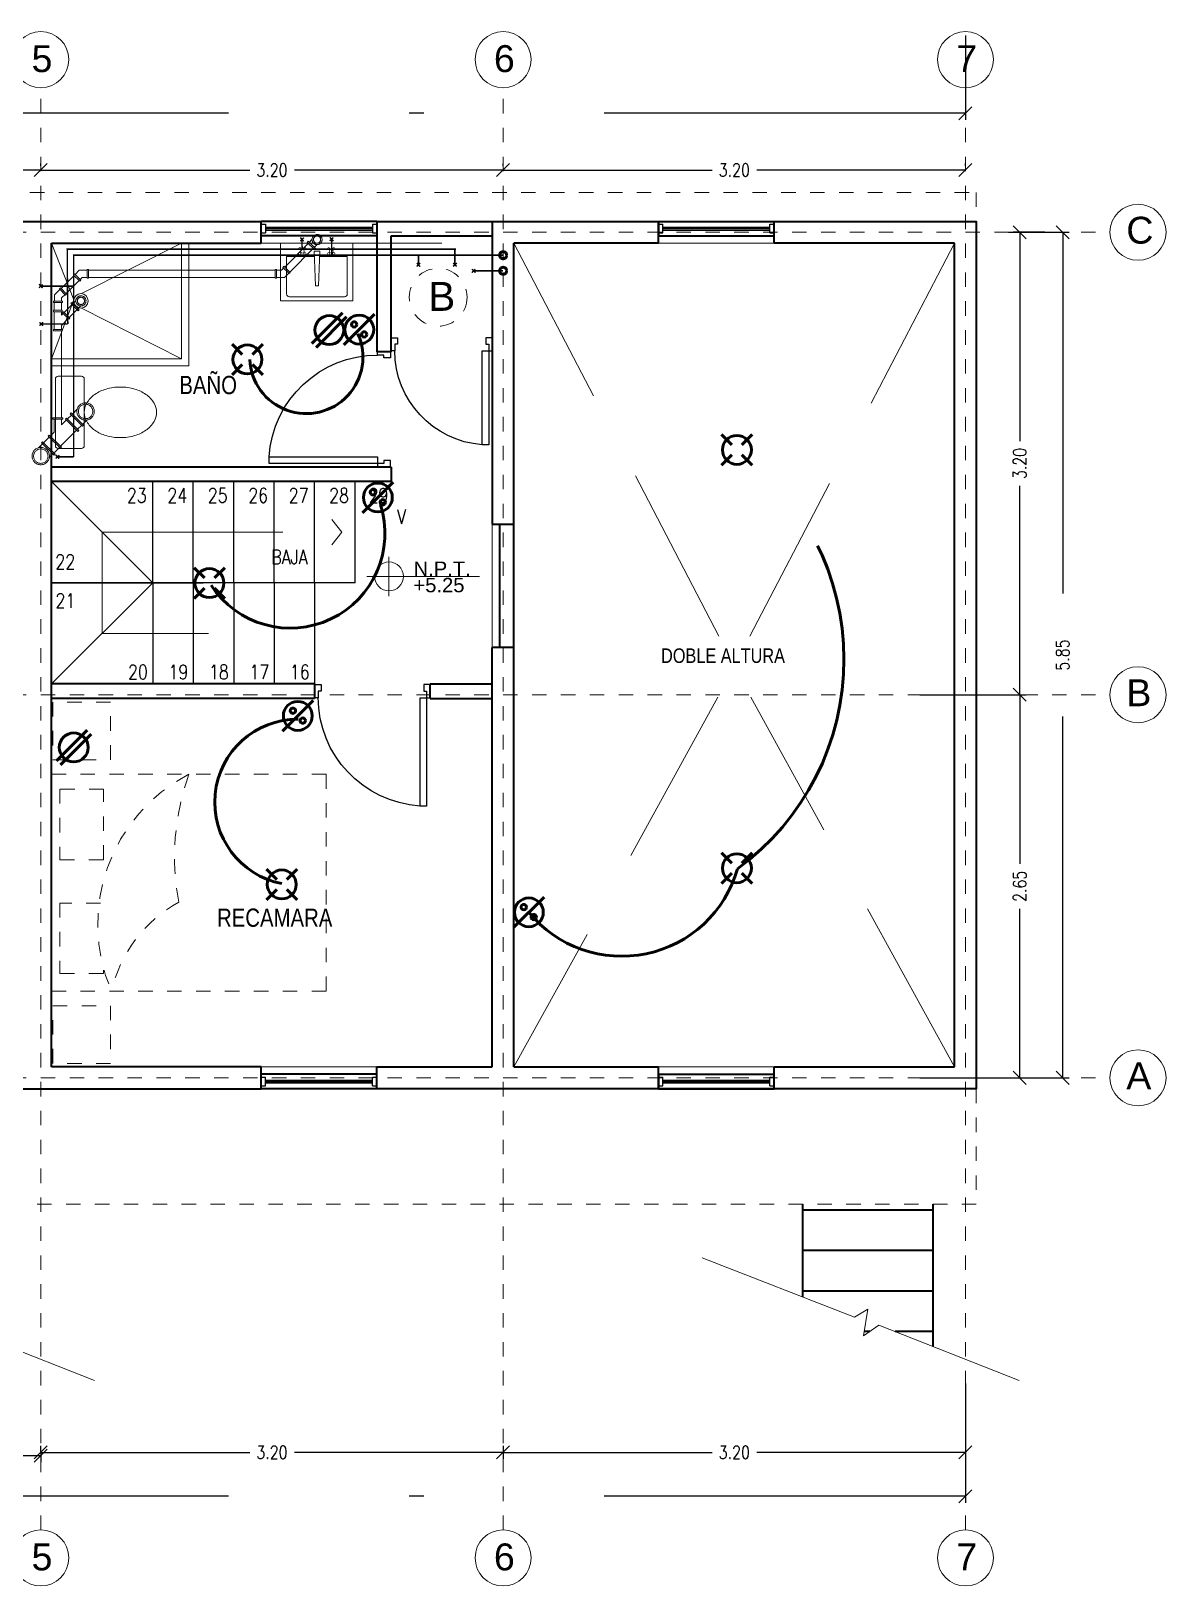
# Model space of a CAD drawing. Header units: metres. Extents: x -255 to -21, y -382 to -241.
# Drawn here: x -163.84 to -155.98, y -381.06 to -370.3 of the extents above; entities that cross this region are included whole.
import ezdxf
from ezdxf.enums import TextEntityAlignment as Align

# ---------------------------------------------------------------- set-up
doc = ezdxf.new("R2010")
doc.units = ezdxf.units.M
doc.header["$LTSCALE"] = 5
doc.header["$MEASUREMENT"] = 0
for name, pattern in [('CENTER2', [1.125, 0.75, -0.125, 0.125, -0.125]), ('DASHDOT', [1, 0.5, -0.25, 0, -0.25]), ('HIDDEN', [0.375, 0.25, -0.125])]:
    doc.linetypes.add(name, pattern=pattern)
doc.layers.get('0').update_dxf_attribs({"color": 30})
for name, color, linetype, lineweight in [('A-ANNO-DIMS', 3, 'Continuous', 18), ('A-ANNO-SYMB', 3, 'Continuous', 18), ('A-ANNO-TEXT', 3, 'Continuous', 18), ('A-DOOR-FULL', 4, 'Continuous', 25), ('A-EQPM-FIXD', 1, 'Continuous', 50), ('A-FLOR-LEVL', 7, 'Continuous', 35), ('A-FLOR-OVHD', 3, 'HIDDEN', 18), ('A-FLOR-STRS', 4, 'Continuous', 25), ('A-FURN', 8, 'Continuous', 18), ('A-GLAZ-FULL', 4, 'Continuous', 25), ('A-WALL-FULL', 7, 'Continuous', 35), ('A-WALL-FULL-EXTR', 7, 'Continuous', 35), ('A-WALL-FULL-INTR', 7, 'Continuous', 35)]:
    doc.layers.add(name, color=color, linetype=linetype, lineweight=lineweight)
doc.styles.add('E-ARIAL', font='arial.ttf')
doc.styles.add('E-ROMANS', font='romans.shx', dxfattribs={"width": 0.8})
doc.styles.get("Standard").update_dxf_attribs({"font": 'arial.ttf'})
doc.dimstyles.new('E-0050_TICK_18', dxfattribs={"dimscale": 0.001, "dimtxt": 90, "dimasz": 90, "dimexe": 45, "dimexo": 30, "dimgap": 45, "dimtad": 0, "dimzin": 0, "dimdsep": 46, "dimtxsty": 'E-ROMANS', "dimblk": 'OBLIQUE', "dimcen": 45, "dimclrd": 256, "dimclre": 256, "dimclrt": 256, "dimadec": 0, "dimazin": 0, "dimtfac": 1, "dimtmove": 1, "dimatfit": 3, "dimldrblk": 'OPEN90', "dimfxl": 1, "dimtfill": 1, "dimtolj": 1, "dimtzin": 0, "dimarcsym": 0})

# ---------------------------------------------------------------- blocks, each defined once
blk = doc.blocks.new('_Oblique')
at = {"color": 0, "linetype": 'ByBlock', "lineweight": -2}
blk.add_line((-0.5, -0.5), (0.5, 0.5), dxfattribs=at)
blk = doc.blocks.new('*D92')
at = {"layer": 'A-ANNO-DIMS', "linetype": 'DASHDOT', "lineweight": -2, "transparency": 16777216}
for p, q in [((-163.771, -380.127), (-163.771, -380.089)), ((-160.571, -380.088), (-160.571, -380.179)), ((-163.771, -380.134), (-162.325, -380.134)), ((-160.571, -380.134), (-162.016, -380.134))]:
    blk.add_line(p, q, dxfattribs=at)
at = {"layer": 'A-ANNO-DIMS', "linetype": 'DASHDOT', "lineweight": -2, "transparency": 16777216, "xscale": 0.09, "yscale": 0.09, "zscale": 0.09, "rotation": 180}
blk.add_blockref('_Oblique', (-163.771, -380.134), dxfattribs=at)
at = {"layer": 'A-ANNO-DIMS', "linetype": 'DASHDOT', "lineweight": -2, "transparency": 16777216, "xscale": 0.09, "yscale": 0.09, "zscale": 0.09}
blk.add_blockref('_Oblique', (-160.571, -380.134), dxfattribs=at)
at = {"layer": 'A-ANNO-DIMS', "linetype": 'DASHDOT', "transparency": 16777216, "insert": (-162.171, -380.134), "char_height": 0.09, "attachment_point": 5, "style": 'E-ROMANS', "bg_fill": 3, "box_fill_scale": 1.25, "bg_fill_color": 256, "bg_fill_true_color": 13158600, "bg_fill_transparency": 0}
blk.add_mtext('\\A1;3.20', dxfattribs=at)
blk = doc.blocks.new('_Open90')
at = {"color": 0, "linetype": 'ByBlock', "lineweight": -2}
for p, q in [((0, 0), (-1, 0)), ((-0.5, 0.5), (0, 0)), ((0, 0), (-0.5, -0.5))]:
    blk.add_line(p, q, dxfattribs=at)
blk = doc.blocks.new('*D93')
at = {"layer": 'A-ANNO-DIMS', "linetype": 'DASHDOT', "lineweight": -2, "transparency": 16777216}
for p, q in [((-160.571, -380.088), (-160.571, -380.179)), ((-157.371, -380.088), (-157.371, -380.179)), ((-160.571, -380.134), (-159.125, -380.134)), ((-157.371, -380.134), (-158.816, -380.134))]:
    blk.add_line(p, q, dxfattribs=at)
at = {"layer": 'A-ANNO-DIMS', "linetype": 'DASHDOT', "lineweight": -2, "transparency": 16777216, "xscale": 0.09, "yscale": 0.09, "zscale": 0.09, "rotation": 180}
blk.add_blockref('_Oblique', (-160.571, -380.134), dxfattribs=at)
at = {"layer": 'A-ANNO-DIMS', "linetype": 'DASHDOT', "lineweight": -2, "transparency": 16777216, "xscale": 0.09, "yscale": 0.09, "zscale": 0.09}
blk.add_blockref('_Oblique', (-157.371, -380.134), dxfattribs=at)
at = {"layer": 'A-ANNO-DIMS', "linetype": 'DASHDOT', "transparency": 16777216, "insert": (-158.971, -380.134), "char_height": 0.09, "attachment_point": 5, "style": 'E-ROMANS', "bg_fill": 3, "box_fill_scale": 1.25, "bg_fill_color": 256, "bg_fill_true_color": 13158600, "bg_fill_transparency": 0}
blk.add_mtext('\\A1;3.20', dxfattribs=at)
blk = doc.blocks.new('*D94')
at = {"layer": 'A-ANNO-DIMS', "linetype": 'DASHDOT', "lineweight": -2, "transparency": 16777216}
for p, q in [((-166.971, -380.127), (-166.971, -380.202)), ((-166.971, -380.157), (-165.525, -380.157)), ((-163.771, -380.157), (-165.216, -380.157)), ((-163.771, -380.127), (-163.771, -380.202))]:
    blk.add_line(p, q, dxfattribs=at)
at = {"layer": 'A-ANNO-DIMS', "linetype": 'DASHDOT', "lineweight": -2, "transparency": 16777216, "xscale": 0.09, "yscale": 0.09, "zscale": 0.09, "rotation": 180}
blk.add_blockref('_Oblique', (-166.971, -380.157), dxfattribs=at)
at = {"layer": 'A-ANNO-DIMS', "linetype": 'DASHDOT', "lineweight": -2, "transparency": 16777216, "xscale": 0.09, "yscale": 0.09, "zscale": 0.09}
blk.add_blockref('_Oblique', (-163.771, -380.157), dxfattribs=at)
at = {"layer": 'A-ANNO-DIMS', "linetype": 'DASHDOT', "transparency": 16777216, "insert": (-165.371, -380.157), "char_height": 0.09, "attachment_point": 5, "style": 'E-ROMANS', "bg_fill": 3, "box_fill_scale": 1.25, "bg_fill_color": 256, "bg_fill_true_color": 13158600, "bg_fill_transparency": 0}
blk.add_mtext('\\A1;3.20', dxfattribs=at)
blk = doc.blocks.new('INOD')
for p, q in [((0.23, 0), (-0.23, 0)), ((-0.25, -0.02), (-0.25, -0.18)), ((0.25, -0.18), (0.25, -0.02)), ((-0.23, -0.2), (0.23, -0.2))]:
    blk.add_line(p, q)
blk.add_lwpolyline([(-0.175, -0.45, 0.07067), (-0.161, -0.549, 0.082314), (-0.124, -0.627, 0.106842), (-0.063, -0.683, 0.13438), (0, -0.7, 0.13438), (0.063, -0.683, 0.106842), (0.124, -0.627, 0.082314), (0.161, -0.549, 0.07067), (0.175, -0.45, 0.07067), (0.161, -0.351, 0.082314), (0.124, -0.273, 0.106842), (0.063, -0.217, 0.13438), (0, -0.2, 0.13438), (-0.063, -0.217, 0.106842), (-0.124, -0.273, 0.082314), (-0.161, -0.351, 0.07067)], format="xyb", close=True)
for centre, start, end in [((-0.23, -0.02), 90, 180), ((0.23, -0.02), 0, 90), ((-0.23, -0.18), 180, 270), ((0.23, -0.18), 270, 0)]:
    blk.add_arc(centre, 0.02, start, end)
blk = doc.blocks.new('*D82')
at = {"layer": 'A-ANNO-DIMS', "linetype": 'DASHDOT', "lineweight": -2, "transparency": 16777216}
for p, q in [((-157.073, -371.693), (-156.653, -371.693)), ((-156.698, -371.693), (-156.698, -374.463)), ((-156.698, -377.543), (-156.698, -374.773)), ((-157.073, -377.543), (-156.653, -377.543))]:
    blk.add_line(p, q, dxfattribs=at)
at = {"layer": 'A-ANNO-DIMS', "linetype": 'DASHDOT', "lineweight": -2, "transparency": 16777216, "xscale": 0.09, "yscale": 0.09, "zscale": 0.09}
for p, rotation in [((-156.698, -371.693), 90), ((-156.698, -377.543), 270)]:
    blk.add_blockref('_Oblique', p, dxfattribs=dict(at, rotation=rotation))
at = {"layer": 'A-ANNO-DIMS', "linetype": 'DASHDOT', "transparency": 16777216, "insert": (-156.698, -374.618), "char_height": 0.09, "attachment_point": 5, "rotation": 90, "style": 'E-ROMANS', "bg_fill": 3, "box_fill_scale": 1.25, "bg_fill_color": 256, "bg_fill_true_color": 13158600, "bg_fill_transparency": 0}
blk.add_mtext('\\A1;5.85', dxfattribs=at)
blk = doc.blocks.new('*D83')
at = {"layer": 'A-ANNO-DIMS', "linetype": 'DASHDOT', "lineweight": -2, "transparency": 16777216}
for p, q in [((-156.821, -371.693), (-157.04, -371.693)), ((-156.995, -371.693), (-156.995, -373.138)), ((-156.995, -374.893), (-156.995, -373.448)), ((-157.686, -374.893), (-156.95, -374.893))]:
    blk.add_line(p, q, dxfattribs=at)
at = {"layer": 'A-ANNO-DIMS', "linetype": 'DASHDOT', "lineweight": -2, "transparency": 16777216, "xscale": 0.09, "yscale": 0.09, "zscale": 0.09}
for p, rotation in [((-156.995, -371.693), 90), ((-156.995, -374.893), 270)]:
    blk.add_blockref('_Oblique', p, dxfattribs=dict(at, rotation=rotation))
at = {"layer": 'A-ANNO-DIMS', "linetype": 'DASHDOT', "transparency": 16777216, "insert": (-156.995, -373.293), "char_height": 0.09, "attachment_point": 5, "rotation": 90, "style": 'E-ROMANS', "bg_fill": 3, "box_fill_scale": 1.25, "bg_fill_color": 256, "bg_fill_true_color": 13158600, "bg_fill_transparency": 0}
blk.add_mtext('\\A1;3.20', dxfattribs=at)
blk = doc.blocks.new('*D84')
at = {"layer": 'A-ANNO-DIMS', "linetype": 'DASHDOT', "lineweight": -2, "transparency": 16777216}
for p, q in [((-157.686, -374.893), (-156.95, -374.893)), ((-156.995, -374.893), (-156.995, -376.063)), ((-156.995, -377.543), (-156.995, -376.373)), ((-157.686, -377.543), (-156.95, -377.543))]:
    blk.add_line(p, q, dxfattribs=at)
at = {"layer": 'A-ANNO-DIMS', "linetype": 'DASHDOT', "lineweight": -2, "transparency": 16777216, "xscale": 0.09, "yscale": 0.09, "zscale": 0.09}
for p, rotation in [((-156.995, -374.893), 90), ((-156.995, -377.543), 270)]:
    blk.add_blockref('_Oblique', p, dxfattribs=dict(at, rotation=rotation))
at = {"layer": 'A-ANNO-DIMS', "linetype": 'DASHDOT', "transparency": 16777216, "insert": (-156.995, -376.218), "char_height": 0.09, "attachment_point": 5, "rotation": 90, "style": 'E-ROMANS', "bg_fill": 3, "box_fill_scale": 1.25, "bg_fill_color": 256, "bg_fill_true_color": 13158600, "bg_fill_transparency": 0}
blk.add_mtext('\\A1;2.65', dxfattribs=at)
blk = doc.blocks.new('*D85')
at = {"layer": 'A-ANNO-DIMS', "linetype": 'DASHDOT', "lineweight": -2, "transparency": 16777216}
for p, q in [((-176.571, -370.332), (-176.571, -370.915)), ((-157.371, -370.332), (-157.371, -370.915)), ((-176.571, -370.87), (-167.154, -370.87)), ((-157.371, -370.87), (-166.787, -370.87))]:
    blk.add_line(p, q, dxfattribs=at)
at = {"layer": 'A-ANNO-DIMS', "linetype": 'DASHDOT', "lineweight": -2, "transparency": 16777216, "xscale": 0.09, "yscale": 0.09, "zscale": 0.09, "rotation": 180}
blk.add_blockref('_Oblique', (-176.571, -370.87), dxfattribs=at)
at = {"layer": 'A-ANNO-DIMS', "linetype": 'DASHDOT', "lineweight": -2, "transparency": 16777216, "xscale": 0.09, "yscale": 0.09, "zscale": 0.09}
blk.add_blockref('_Oblique', (-157.371, -370.87), dxfattribs=at)
at = {"layer": 'A-ANNO-DIMS', "linetype": 'DASHDOT', "transparency": 16777216, "insert": (-166.971, -370.87), "char_height": 0.09, "attachment_point": 5, "style": 'E-ROMANS', "bg_fill": 3, "box_fill_scale": 1.25, "bg_fill_color": 256, "bg_fill_true_color": 13158600, "bg_fill_transparency": 0}
blk.add_mtext('\\A1;19.20', dxfattribs=at)
blk = doc.blocks.new('*D86')
at = {"layer": 'A-ANNO-DIMS', "linetype": 'DASHDOT', "lineweight": -2, "transparency": 16777216}
for p, q in [((-160.571, -371.233), (-160.571, -371.218)), ((-160.571, -371.263), (-159.125, -371.263)), ((-157.371, -371.263), (-158.816, -371.263)), ((-157.371, -371.233), (-157.371, -371.218))]:
    blk.add_line(p, q, dxfattribs=at)
at = {"layer": 'A-ANNO-DIMS', "linetype": 'DASHDOT', "lineweight": -2, "transparency": 16777216, "xscale": 0.09, "yscale": 0.09, "zscale": 0.09, "rotation": 180}
blk.add_blockref('_Oblique', (-160.571, -371.263), dxfattribs=at)
at = {"layer": 'A-ANNO-DIMS', "linetype": 'DASHDOT', "lineweight": -2, "transparency": 16777216, "xscale": 0.09, "yscale": 0.09, "zscale": 0.09}
blk.add_blockref('_Oblique', (-157.371, -371.263), dxfattribs=at)
at = {"layer": 'A-ANNO-DIMS', "linetype": 'DASHDOT', "transparency": 16777216, "insert": (-158.971, -371.263), "char_height": 0.09, "attachment_point": 5, "style": 'E-ROMANS', "bg_fill": 3, "box_fill_scale": 1.25, "bg_fill_color": 256, "bg_fill_true_color": 13158600, "bg_fill_transparency": 0}
blk.add_mtext('\\A1;3.20', dxfattribs=at)
blk = doc.blocks.new('*D87')
at = {"layer": 'A-ANNO-DIMS', "linetype": 'DASHDOT', "lineweight": -2, "transparency": 16777216}
for p, q in [((-163.771, -371.233), (-163.771, -371.218)), ((-163.771, -371.263), (-162.325, -371.263)), ((-160.571, -371.263), (-162.016, -371.263)), ((-160.571, -371.233), (-160.571, -371.218))]:
    blk.add_line(p, q, dxfattribs=at)
at = {"layer": 'A-ANNO-DIMS', "linetype": 'DASHDOT', "lineweight": -2, "transparency": 16777216, "xscale": 0.09, "yscale": 0.09, "zscale": 0.09, "rotation": 180}
blk.add_blockref('_Oblique', (-163.771, -371.263), dxfattribs=at)
at = {"layer": 'A-ANNO-DIMS', "linetype": 'DASHDOT', "lineweight": -2, "transparency": 16777216, "xscale": 0.09, "yscale": 0.09, "zscale": 0.09}
blk.add_blockref('_Oblique', (-160.571, -371.263), dxfattribs=at)
at = {"layer": 'A-ANNO-DIMS', "linetype": 'DASHDOT', "transparency": 16777216, "insert": (-162.171, -371.263), "char_height": 0.09, "attachment_point": 5, "style": 'E-ROMANS', "bg_fill": 3, "box_fill_scale": 1.25, "bg_fill_color": 256, "bg_fill_true_color": 13158600, "bg_fill_transparency": 0}
blk.add_mtext('\\A1;3.20', dxfattribs=at)
blk = doc.blocks.new('*D88')
at = {"layer": 'A-ANNO-DIMS', "linetype": 'DASHDOT', "lineweight": -2, "transparency": 16777216}
for p, q in [((-166.971, -371.233), (-166.971, -371.218)), ((-166.971, -371.263), (-165.525, -371.263)), ((-163.771, -371.263), (-165.216, -371.263)), ((-163.771, -371.233), (-163.771, -371.218))]:
    blk.add_line(p, q, dxfattribs=at)
at = {"layer": 'A-ANNO-DIMS', "linetype": 'DASHDOT', "lineweight": -2, "transparency": 16777216, "xscale": 0.09, "yscale": 0.09, "zscale": 0.09, "rotation": 180}
blk.add_blockref('_Oblique', (-166.971, -371.263), dxfattribs=at)
at = {"layer": 'A-ANNO-DIMS', "linetype": 'DASHDOT', "lineweight": -2, "transparency": 16777216, "xscale": 0.09, "yscale": 0.09, "zscale": 0.09}
blk.add_blockref('_Oblique', (-163.771, -371.263), dxfattribs=at)
at = {"layer": 'A-ANNO-DIMS', "linetype": 'DASHDOT', "transparency": 16777216, "insert": (-165.371, -371.263), "char_height": 0.09, "attachment_point": 5, "style": 'E-ROMANS', "bg_fill": 3, "box_fill_scale": 1.25, "bg_fill_color": 256, "bg_fill_true_color": 13158600, "bg_fill_transparency": 0}
blk.add_mtext('\\A1;3.20', dxfattribs=at)
blk = doc.blocks.new('*D111')
at = {"layer": 'A-ANNO-DIMS', "linetype": 'DASHDOT', "lineweight": -2, "transparency": 16777216}
for p, q in [((-176.571, -379.658), (-176.571, -380.483)), ((-157.371, -379.658), (-157.371, -380.483)), ((-176.571, -380.438), (-167.154, -380.438)), ((-157.371, -380.438), (-166.787, -380.438))]:
    blk.add_line(p, q, dxfattribs=at)
at = {"layer": 'A-ANNO-DIMS', "linetype": 'DASHDOT', "lineweight": -2, "transparency": 16777216, "xscale": 0.09, "yscale": 0.09, "zscale": 0.09, "rotation": 180}
blk.add_blockref('_Oblique', (-176.571, -380.438), dxfattribs=at)
at = {"layer": 'A-ANNO-DIMS', "linetype": 'DASHDOT', "lineweight": -2, "transparency": 16777216, "xscale": 0.09, "yscale": 0.09, "zscale": 0.09}
blk.add_blockref('_Oblique', (-157.371, -380.438), dxfattribs=at)
at = {"layer": 'A-ANNO-DIMS', "linetype": 'DASHDOT', "transparency": 16777216, "insert": (-166.971, -380.438), "char_height": 0.09, "attachment_point": 5, "style": 'E-ROMANS', "bg_fill": 3, "box_fill_scale": 1.25, "bg_fill_color": 256, "bg_fill_true_color": 13158600, "bg_fill_transparency": 0}
blk.add_mtext('\\A1;19.20', dxfattribs=at)
blk = doc.blocks.new('DOOR-75')
for points in [[(-0.07, 0.84), (-0.07, 0.09), (-0.025, 0.09), (-0.025, 0.84), (-0.07, 0.84)], [(-0.775, 0.09), (-0.8, 0.09), (-0.8, 0), (-0.755, 0), (-0.755, 0.045), (-0.775, 0.045), (-0.775, 0.09)], [(-0.025, 0.09), (0, 0.09), (0, 0), (-0.045, 0), (-0.045, 0.045), (-0.025, 0.045), (-0.025, 0.09)]]:
    blk.add_lwpolyline(points)
at = {"linetype": 'HIDDEN'}
blk.add_arc((-0.023, 0.089), 0.752, 93.6181, 179.9249, dxfattribs=at)
blk = doc.blocks.new('DOOR-65')
for points in [[(-0.07, 0.74), (-0.07, 0.09), (-0.025, 0.09), (-0.025, 0.74), (-0.07, 0.74)], [(-0.675, 0.09), (-0.7, 0.09), (-0.7, 0), (-0.655, 0), (-0.655, 0.045), (-0.675, 0.045), (-0.675, 0.09)], [(-0.025, 0.09), (0, 0.09), (0, 0), (-0.045, 0), (-0.045, 0.045), (-0.025, 0.045), (-0.025, 0.09)]]:
    blk.add_lwpolyline(points)
at = {"linetype": 'HIDDEN'}
blk.add_arc((-0.022, 0.089), 0.653, 94.2076, 179.8995, dxfattribs=at)
blk = doc.blocks.new('TAG-LEVEL-PL')
for p, q in [((0, -0.136), (0, 0.136)), ((-0.154, 0), (0.627, 0))]:
    blk.add_line(p, q)
blk.add_circle((0, 0), 0.1)
at = {"style": 'E-ARIAL'}
blk.add_attdef('REF', text='', height=0.1, dxfattribs=at).set_placement((0.17, -0.027), align=Align.BOTTOM_LEFT)
blk.add_attdef('NIVEL', text='', height=0.1, dxfattribs=at).set_placement((0.169, -0.01), align=Align.TOP_LEFT)

msp = doc.modelspace()

# ---------------------------------------------------------------- linework, layer by layer
at = {"layer": 'A-ANNO-DIMS', "linetype": 'DASHDOT'}
msp.add_line((-157.446, -377.618), (-157.596, -377.618), dxfattribs=at)
at = {"layer": 'A-ANNO-DIMS'}
for centre in [(-163.771, -370.499), (-160.571, -370.499), (-157.371, -370.499), (-156.177, -371.693), (-156.177, -374.893), (-156.177, -377.543), (-163.771, -380.864), (-160.571, -380.864), (-157.371, -380.864)]:
    msp.add_circle(centre, 0.194, dxfattribs=at)
at = {"layer": 'A-ANNO-SYMB', "linetype": 'CENTER2', "ltscale": 0.001}
for p, q in [((-177.571, -371.693), (-156.371, -371.693)), ((-177.571, -374.893), (-156.371, -374.893)), ((-177.571, -377.543), (-156.371, -377.543))]:
    msp.add_line(p, q, dxfattribs=at)
at = {"layer": 'A-ANNO-TEXT', "linetype": 'HIDDEN', "ltscale": 0.001}
msp.add_circle((-161.021, -372.143), 0.2, dxfattribs=at)
at = {"layer": 'A-EQPM-FIXD'}
for p, q in [((-161.895, -372.462), (-161.683, -372.25)), ((-161.673, -372.473), (-161.461, -372.261)), ((-161.866, -372.49), (-161.654, -372.278)), ((-162.377, -372.538), (-162.447, -372.467)), ((-162.306, -372.538), (-162.235, -372.467)), ((-162.377, -372.609), (-162.447, -372.68)), ((-162.306, -372.609), (-162.235, -372.68)), ((-158.989, -373.163), (-159.059, -373.093)), ((-158.918, -373.163), (-158.847, -373.093)), ((-158.989, -373.234), (-159.059, -373.305)), ((-158.918, -373.234), (-158.847, -373.305)), ((-161.544, -373.634), (-161.332, -373.422)), ((-162.639, -374.085), (-162.71, -374.014)), ((-162.568, -374.085), (-162.498, -374.014)), ((-162.639, -374.156), (-162.71, -374.226)), ((-162.568, -374.156), (-162.498, -374.226)), ((-162.098, -375.145), (-161.885, -374.933)), ((-163.663, -375.349), (-163.451, -375.137)), ((-163.635, -375.377), (-163.423, -375.165)), ((-158.989, -376.058), (-159.059, -375.987)), ((-158.918, -376.058), (-158.847, -375.987)), ((-162.138, -376.17), (-162.209, -376.099)), ((-162.067, -376.17), (-161.997, -376.099)), ((-158.989, -376.128), (-159.059, -376.199)), ((-158.918, -376.128), (-158.847, -376.199)), ((-162.138, -376.24), (-162.209, -376.311)), ((-162.067, -376.24), (-161.997, -376.311)), ((-160.499, -376.504), (-160.287, -376.292))]:
    msp.add_line(p, q, dxfattribs=at)
at = {"layer": 'A-EQPM-FIXD', "const_width": 0.01}
for points in [[(-161.95, -371.73), (-161.975, -371.755)], [(-161.951, -371.755), (-161.975, -371.73)], [(-160.892, -371.93), (-160.917, -371.905)], [(-160.892, -371.906), (-160.917, -371.93)], [(-163.755, -372.316), (-163.78, -372.34)], [(-163.755, -372.341), (-163.78, -372.316)]]:
    msp.add_lwpolyline(points, dxfattribs=at)
at = {"layer": 'A-EQPM-FIXD', "linetype": 'DASHDOT', "const_width": 0.01}
for points in [[(-161.746, -371.729), (-161.771, -371.753)], [(-161.746, -371.754), (-161.77, -371.729)], [(-160.898, -371.81), (-163.588, -371.81), (-163.584, -372.328)], [(-161.962, -371.812), (-161.963, -371.743)], [(-161.758, -371.855), (-161.758, -371.741)], [(-160.905, -371.812), (-160.905, -371.918)], [(-161.158, -371.852), (-163.544, -371.852), (-163.544, -373.248)], [(-161.145, -371.906), (-161.17, -371.93)], [(-161.145, -371.931), (-161.169, -371.906)], [(-161.158, -371.852), (-160.571, -371.852)], [(-161.157, -371.852), (-161.157, -371.918)], [(-160.763, -371.948), (-160.788, -371.973)], [(-160.763, -371.973), (-160.787, -371.948)], [(-163.759, -372.078), (-163.783, -372.053)], [(-163.758, -372.054), (-163.783, -372.078)], [(-160.571, -371.96), (-160.775, -371.96)], [(-163.544, -372.066), (-163.771, -372.066)], [(-163.584, -372.328), (-163.768, -372.328)], [(-163.644, -373.259), (-163.668, -373.234)], [(-163.643, -373.235), (-163.668, -373.259)], [(-163.544, -373.247), (-163.656, -373.247)]]:
    msp.add_lwpolyline(points, dxfattribs=at)
at = {"layer": 'A-EQPM-FIXD', "linetype": 'DASHDOT'}
for centre in [(-160.571, -371.852), (-160.571, -371.96)]:
    msp.add_circle(centre, 0.0245, dxfattribs=at)
at = {"layer": 'A-EQPM-FIXD'}
for centre, radius in [((-161.774, -372.37), 0.1), ((-161.567, -372.367), 0.1), ((-161.602, -372.331), 0.0185), ((-162.341, -372.573), 0.1), ((-161.533, -372.4), 0.0185), ((-158.953, -373.199), 0.1), ((-161.438, -373.528), 0.1), ((-161.473, -373.492), 0.0185), ((-161.404, -373.561), 0.0185), ((-162.604, -374.12), 0.1), ((-161.992, -375.039), 0.1), ((-162.026, -375.003), 0.0185), ((-161.958, -375.072), 0.0185), ((-163.543, -375.257), 0.1), ((-158.953, -376.093), 0.1), ((-162.103, -376.205), 0.1), ((-160.393, -376.398), 0.1), ((-160.428, -376.362), 0.0185), ((-160.359, -376.431), 0.0185)]:
    msp.add_circle(centre, radius, dxfattribs=at)
at = {"layer": 'A-EQPM-FIXD', "linetype": 'DASHDOT'}
for centre, radius, start, end in [((-161.933, -372.556), 0.392, 182.6158, 24.2235), ((-160.002, -374.649), 1.79, 306.0186, 54.1382), ((-162.044, -373.777), 0.655, 213.1532, 17.7342), ((-161.993, -375.636), 0.574, 89.6864, 259.1051), ((-159.75, -375.869), 0.833, 219.4635, 344.0764)]:
    msp.add_arc(centre, radius, start, end, dxfattribs=at)
at = {"layer": 'A-FLOR-LEVL'}
for p, q in [((-161.446, -371.618), (-162.246, -371.618)), ((-159.496, -371.618), (-158.696, -371.618)), ((-159.496, -371.618), (-159.496, -371.718)), ((-161.446, -371.718), (-162.246, -371.718)), ((-159.496, -371.718), (-158.696, -371.718)), ((-161.446, -377.518), (-162.246, -377.518)), ((-159.496, -377.518), (-159.496, -377.618)), ((-159.496, -377.518), (-158.696, -377.518)), ((-161.446, -377.618), (-162.246, -377.618)), ((-159.496, -377.618), (-158.696, -377.618)), ((-158.496, -379.059), (-158.496, -378.418)), ((-157.596, -378.458), (-158.496, -378.458)), ((-157.596, -378.418), (-157.596, -379.402)), ((-157.596, -378.738), (-158.496, -378.738)), ((-157.596, -379.018), (-158.496, -379.018)), ((-158.032, -379.298), (-158.071, -379.298)), ((-157.596, -379.298), (-157.858, -379.298))]:
    msp.add_line(p, q, dxfattribs=at)
at = {"layer": 'A-FLOR-OVHD'}
for p, q in [((-162.246, -371.768), (-160.646, -371.768)), ((-159.078, -374.487), (-160.496, -371.768)), ((-158.696, -371.768), (-159.496, -371.768)), ((-157.446, -371.768), (-158.863, -374.487)), ((-163.346, -373.768), (-161.687, -373.768)), ((-163.346, -374.468), (-163.346, -373.768)), ((-161.687, -373.768), (-161.757, -373.68)), ((-161.687, -373.768), (-161.757, -373.855)), ((-160.646, -374.567), (-160.646, -373.712)), ((-162.611, -374.468), (-163.346, -374.468)), ((-159.084, -374.91), (-160.496, -377.468)), ((-157.446, -377.468), (-158.857, -374.91)), ((-162.246, -377.468), (-161.446, -377.468)), ((-158.696, -377.468), (-159.496, -377.468)), ((-159.193, -378.788), (-158.139, -379.198)), ((-158.139, -379.198), (-158.048, -379.143)), ((-158.048, -379.143), (-158.076, -379.329)), ((-158.076, -379.329), (-157.971, -379.253))]:
    msp.add_line(p, q, dxfattribs=at)
at = {"layer": 'A-FLOR-STRS'}
for p, q in [((-162.996, -374.118), (-163.696, -373.418)), ((-162.996, -374.118), (-162.996, -373.418)), ((-162.716, -374.118), (-162.716, -373.418)), ((-162.436, -374.118), (-162.436, -373.418)), ((-162.156, -374.118), (-162.156, -373.418)), ((-161.876, -374.118), (-161.876, -373.418)), ((-161.596, -374.118), (-161.596, -373.418)), ((-162.996, -374.118), (-163.696, -374.818)), ((-163.696, -374.118), (-162.647, -374.118)), ((-161.596, -374.118), (-163.696, -374.118)), ((-162.996, -374.118), (-162.996, -374.818)), ((-162.716, -374.118), (-162.716, -374.818)), ((-162.436, -374.118), (-162.436, -374.818)), ((-162.156, -374.118), (-162.156, -374.818)), ((-161.876, -374.118), (-161.876, -374.818))]:
    msp.add_line(p, q, dxfattribs=at)
at = {"layer": 'A-FURN'}
for p, q in [((-163.543, -372.16), (-163.696, -371.768)), ((-162.796, -371.768), (-163.489, -372.118)), ((-162.796, -372.568), (-162.796, -371.768)), ((-162.746, -372.618), (-162.746, -371.768)), ((-162.111, -371.768), (-162.111, -372.168)), ((-161.611, -372.168), (-161.611, -371.768)), ((-161.879, -371.86), (-162.07, -371.86)), ((-162.07, -371.86), (-162.07, -372.12)), ((-161.65, -371.86), (-161.842, -371.86)), ((-161.65, -372.12), (-161.65, -371.86)), ((-163.543, -372.16), (-163.696, -372.568)), ((-162.05, -372.14), (-161.67, -372.14)), ((-162.796, -372.568), (-163.489, -372.218)), ((-162.111, -372.168), (-161.611, -372.168)), ((-163.696, -372.568), (-162.796, -372.568)), ((-163.696, -372.618), (-162.746, -372.618))]:
    msp.add_line(p, q, dxfattribs=at)
at = {"layer": 'A-FURN', "linetype": 'DASHDOT'}
for p, q in [((-161.92, -371.77), (-162.083, -371.934)), ((-161.885, -371.806), (-162.048, -371.969)), ((-161.92, -371.756), (-161.927, -371.763)), ((-161.927, -371.763), (-161.877, -371.813)), ((-161.87, -371.806), (-161.92, -371.756)), ((-161.894, -371.744), (-161.913, -371.763)), ((-161.858, -371.779), (-161.878, -371.799)), ((-161.877, -371.813), (-161.87, -371.806)), ((-162.149, -371.95), (-162.149, -372.01)), ((-162.139, -371.95), (-162.149, -371.95)), ((-162.139, -371.95), (-162.139, -372.01)), ((-162.09, -371.941), (-162.105, -371.956)), ((-162.088, -371.929), (-162.095, -371.936)), ((-162.052, -371.979), (-162.095, -371.936)), ((-162.045, -371.972), (-162.088, -371.929)), ((-163.631, -372.082), (-163.541, -371.992)), ((-163.596, -372.117), (-163.506, -372.027)), ((-163.537, -371.982), (-163.544, -371.989)), ((-163.544, -371.989), (-163.501, -372.032)), ((-163.537, -371.982), (-163.494, -372.025)), ((-163.534, -371.985), (-163.505, -371.956)), ((-163.45, -371.956), (-163.505, -371.956)), ((-163.501, -372.032), (-163.494, -372.025)), ((-163.499, -372.02), (-163.484, -372.006)), ((-163.45, -372.006), (-163.484, -372.006)), ((-163.44, -371.951), (-163.45, -371.951)), ((-163.45, -372.012), (-163.45, -371.951)), ((-163.45, -372.012), (-163.44, -372.012)), ((-163.44, -372.012), (-163.44, -371.951)), ((-163.44, -371.956), (-162.149, -371.956)), ((-163.44, -372.006), (-162.149, -372.006)), ((-162.149, -372.01), (-162.139, -372.01)), ((-162.139, -371.956), (-162.105, -371.956)), ((-162.139, -372.006), (-162.084, -372.006)), ((-162.055, -371.976), (-162.084, -372.006)), ((-162.052, -371.979), (-162.045, -371.972)), ((-163.639, -372.089), (-163.677, -372.127)), ((-163.677, -372.169), (-163.677, -372.127)), ((-163.635, -372.078), (-163.642, -372.085)), ((-163.599, -372.128), (-163.642, -372.085)), ((-163.592, -372.121), (-163.635, -372.078)), ((-163.603, -372.124), (-163.627, -372.148)), ((-163.627, -372.169), (-163.627, -372.148)), ((-163.599, -372.128), (-163.592, -372.121)), ((-163.682, -372.169), (-163.682, -372.179)), ((-163.682, -372.169), (-163.621, -372.169)), ((-163.682, -372.179), (-163.621, -372.179)), ((-163.682, -372.233), (-163.682, -372.243)), ((-163.682, -372.233), (-163.622, -372.233)), ((-163.682, -372.243), (-163.622, -372.243)), ((-163.678, -372.233), (-163.678, -372.179)), ((-163.678, -372.366), (-163.678, -372.243)), ((-163.628, -372.233), (-163.628, -372.179)), ((-163.628, -372.267), (-163.628, -372.243)), ((-163.616, -372.255), (-163.628, -372.267)), ((-163.622, -372.243), (-163.622, -372.233)), ((-163.621, -372.179), (-163.621, -372.169)), ((-163.613, -372.244), (-163.62, -372.251)), ((-163.577, -372.294), (-163.62, -372.251)), ((-163.57, -372.287), (-163.613, -372.244)), ((-163.528, -372.167), (-163.609, -372.248)), ((-163.493, -372.203), (-163.574, -372.284)), ((-163.555, -372.18), (-163.562, -372.187)), ((-163.562, -372.187), (-163.512, -372.236)), ((-163.505, -372.229), (-163.555, -372.18)), ((-163.512, -372.236), (-163.505, -372.229)), ((-163.682, -372.366), (-163.682, -372.376)), ((-163.682, -372.366), (-163.622, -372.366)), ((-163.682, -372.376), (-163.622, -372.376)), ((-163.581, -372.291), (-163.628, -372.338)), ((-163.628, -372.366), (-163.628, -372.338)), ((-163.628, -372.976), (-163.628, -372.376)), ((-163.622, -372.376), (-163.622, -372.366)), ((-163.577, -372.294), (-163.57, -372.287)), ((-163.519, -372.918), (-163.552, -372.951)), ((-163.688, -372.976), (-163.688, -372.986)), ((-163.618, -372.976), (-163.688, -372.976)), ((-163.618, -372.986), (-163.688, -372.986)), ((-163.678, -372.986), (-163.678, -373.076)), ((-163.628, -372.986), (-163.628, -373.026)), ((-163.628, -373.026), (-163.594, -372.992)), ((-163.618, -372.976), (-163.618, -372.986)), ((-163.593, -372.979), (-163.6, -372.986)), ((-163.6, -372.986), (-163.515, -373.071)), ((-163.593, -372.979), (-163.508, -373.064)), ((-163.559, -372.958), (-163.587, -372.985)), ((-163.568, -372.95), (-163.561, -372.943)), ((-163.482, -373.035), (-163.568, -372.95)), ((-163.475, -373.028), (-163.561, -372.943)), ((-163.453, -372.993), (-163.481, -373.022)), ((-163.712, -373.111), (-163.784, -373.183)), ((-163.713, -373.096), (-163.72, -373.103)), ((-163.72, -373.103), (-163.635, -373.188)), ((-163.713, -373.096), (-163.628, -373.181)), ((-163.705, -373.103), (-163.678, -373.076)), ((-163.635, -373.174), (-163.523, -373.063)), ((-163.489, -373.029), (-163.516, -373.056)), ((-163.508, -373.064), (-163.515, -373.071)), ((-163.475, -373.028), (-163.482, -373.035)), ((-163.766, -373.15), (-163.758, -373.143)), ((-163.679, -373.236), (-163.766, -373.15)), ((-163.672, -373.229), (-163.758, -373.143)), ((-163.641, -373.182), (-163.712, -373.252)), ((-163.672, -373.229), (-163.679, -373.236)), ((-163.628, -373.181), (-163.635, -373.188))]:
    msp.add_line(p, q, dxfattribs=at)
at = {"layer": 'A-FURN', "linetype": 'HIDDEN', "ltscale": 0.001}
for p, q in [((-163.688, -374.943), (-163.688, -375.342)), ((-163.288, -374.943), (-163.688, -374.943)), ((-163.288, -375.342), (-163.288, -374.943)), ((-163.688, -375.342), (-163.288, -375.342)), ((-161.796, -375.443), (-163.696, -375.443)), ((-161.796, -376.943), (-161.796, -375.443)), ((-163.696, -376.943), (-161.796, -376.943)), ((-163.688, -377.044), (-163.288, -377.044)), ((-163.688, -377.443), (-163.688, -377.044)), ((-163.288, -377.044), (-163.288, -377.443)), ((-163.288, -377.443), (-163.688, -377.443))]:
    msp.add_line(p, q, dxfattribs=at)
at = {"layer": 'A-FURN', "linetype": 'HIDDEN'}
msp.add_line((-163.696, -375.443), (-163.696, -376.943), dxfattribs=at)
at = {"layer": 'A-FURN', "const_width": 0.005}
for points in [[(-161.971, -371.807, 1), (-161.986, -371.807, 1)], [(-161.971, -371.842, -1), (-161.986, -371.842, -1)], [(-161.973, -371.825, 1), (-161.948, -371.825, 1)], [(-161.943, -371.8, 1), (-161.943, -371.815, 1)], [(-161.943, -371.849, -1), (-161.943, -371.834, -1)], [(-161.771, -371.807, 1), (-161.786, -371.807, 1)], [(-161.771, -371.842, -1), (-161.786, -371.842, -1)], [(-161.773, -371.825, 1), (-161.748, -371.825, 1)], [(-161.743, -371.8, 1), (-161.743, -371.815, 1)], [(-161.743, -371.849, -1), (-161.743, -371.834, -1)]]:
    msp.add_lwpolyline(points, format="xyb", close=True, dxfattribs=at)
at = {"layer": 'A-FURN'}
msp.add_lwpolyline([(-161.87, -372.065), (-161.85, -372.065), (-161.84, -371.825), (-161.88, -371.825)], close=True, dxfattribs=at)
at = {"layer": 'A-FURN', "linetype": 'HIDDEN', "ltscale": 0.001}
msp.add_lwpolyline([(-163.336, -375.545), (-163.638, -375.545), (-163.638, -376.034), (-163.336, -376.034)], close=True, dxfattribs=at)
msp.add_lwpolyline([(-163.357, -376.334), (-163.638, -376.334), (-163.638, -376.822), (-163.336, -376.822), (-163.336, -376.798)], dxfattribs=at)
at = {"layer": 'A-FURN', "linetype": 'DASHDOT'}
for centre, radius in [((-161.859, -371.744), 0.035), ((-161.859, -371.744), 0.035), ((-161.859, -371.744), 0.035), ((-161.859, -371.744), 0.025), ((-161.859, -371.744), 0.025), ((-161.859, -371.744), 0.025), ((-163.493, -372.168), 0.035), ((-163.493, -372.168), 0.035), ((-163.493, -372.168), 0.035), ((-163.493, -372.168), 0.025), ((-163.493, -372.168), 0.025), ((-163.493, -372.168), 0.025), ((-163.461, -372.933), 0.06), ((-163.461, -372.933), 0.05), ((-163.771, -373.242), 0.06), ((-163.771, -373.242), 0.05)]:
    msp.add_circle(centre, radius, dxfattribs=at)
at = {"layer": 'A-FURN'}
msp.add_circle((-163.493, -372.168), 0.05, dxfattribs=at)
for centre, start, end in [((-162.05, -372.12), 180, 270), ((-161.67, -372.12), 270, 0)]:
    msp.add_arc(centre, 0.02, start, end, dxfattribs=at)
at = {"layer": 'A-FURN', "linetype": 'HIDDEN', "ltscale": 0.001}
for centre, radius, start, end in [((-162.206, -376.481), 1.171, 117.4653, 203.2116), ((-161.166, -376.013), 1.679, 160.1455, 190.7924), ((-162.364, -377.153), 0.941, 118.6672, 167.0769)]:
    msp.add_arc(centre, radius, start, end, dxfattribs=at)
at = {"layer": 'A-GLAZ-FULL'}
for p, q in [((-162.246, -371.638), (-162.216, -371.638)), ((-162.246, -371.698), (-162.216, -371.698)), ((-162.216, -371.658), (-161.476, -371.658)), ((-162.216, -371.668), (-161.476, -371.668)), ((-162.216, -371.678), (-161.476, -371.678)), ((-161.476, -371.638), (-161.446, -371.638)), ((-161.476, -371.698), (-161.446, -371.698)), ((-159.496, -371.638), (-159.466, -371.638)), ((-159.496, -371.698), (-159.466, -371.698)), ((-159.466, -371.698), (-159.466, -371.638)), ((-159.466, -371.658), (-158.726, -371.658)), ((-159.466, -371.668), (-158.726, -371.668)), ((-159.466, -371.678), (-158.726, -371.678)), ((-158.726, -371.638), (-158.696, -371.638)), ((-158.726, -371.698), (-158.726, -371.638)), ((-158.726, -371.698), (-158.696, -371.698)), ((-162.246, -377.538), (-162.216, -377.538)), ((-161.476, -377.538), (-161.446, -377.538)), ((-159.496, -377.538), (-159.466, -377.538)), ((-159.466, -377.598), (-159.466, -377.538)), ((-158.726, -377.598), (-158.726, -377.538)), ((-158.726, -377.538), (-158.696, -377.538)), ((-162.246, -377.598), (-162.216, -377.598)), ((-162.216, -377.558), (-161.476, -377.558)), ((-162.216, -377.568), (-161.476, -377.568)), ((-162.216, -377.578), (-161.476, -377.578)), ((-161.476, -377.598), (-161.446, -377.598)), ((-159.496, -377.598), (-159.466, -377.598)), ((-159.466, -377.558), (-158.726, -377.558)), ((-159.466, -377.568), (-158.726, -377.568)), ((-159.466, -377.578), (-158.726, -377.578)), ((-158.726, -377.598), (-158.696, -377.598))]:
    msp.add_line(p, q, dxfattribs=at)
at = {"layer": 'A-GLAZ-FULL', "ltscale": 0.001}
for p, q in [((-162.216, -371.638), (-162.216, -371.698)), ((-161.476, -371.638), (-161.476, -371.698)), ((-162.216, -377.598), (-162.216, -377.538)), ((-161.476, -377.598), (-161.476, -377.538))]:
    msp.add_line(p, q, dxfattribs=at)
at = {"layer": 'A-WALL-FULL'}
msp.add_line((-162.246, -371.768), (-162.246, -371.618), dxfattribs=at)
at = {"layer": 'A-WALL-FULL-EXTR'}
for p, q in [((-167.046, -371.618), (-162.246, -371.618)), ((-162.246, -371.768), (-162.246, -371.618)), ((-160.646, -371.618), (-160.646, -373.712)), ((-159.496, -371.768), (-159.496, -371.618)), ((-158.696, -371.768), (-158.696, -371.618)), ((-163.696, -371.768), (-162.246, -371.768)), ((-163.696, -373.318), (-163.696, -371.768)), ((-159.496, -371.768), (-160.496, -371.768)), ((-160.496, -373.717), (-160.496, -371.768)), ((-160.496, -372.968), (-160.496, -371.768)), ((-157.446, -371.768), (-158.696, -371.768)), ((-163.696, -374.818), (-163.696, -373.318)), ((-160.646, -373.712), (-160.496, -373.712)), ((-160.646, -377.468), (-160.646, -374.567)), ((-160.496, -374.567), (-160.646, -374.567)), ((-160.496, -377.468), (-160.496, -374.567)), ((-163.696, -377.468), (-163.696, -374.818)), ((-160.496, -377.468), (-160.496, -376.268)), ((-162.246, -377.468), (-163.696, -377.468)), ((-162.246, -377.618), (-162.246, -377.468)), ((-161.446, -377.468), (-160.646, -377.468)), ((-161.446, -377.618), (-161.446, -377.468)), ((-160.496, -377.468), (-159.496, -377.468)), ((-159.496, -377.618), (-159.496, -377.468)), ((-158.696, -377.468), (-157.446, -377.468)), ((-158.696, -377.618), (-158.696, -377.468)), ((-167.846, -377.618), (-162.246, -377.618))]:
    msp.add_line(p, q, dxfattribs=at)
msp.add_lwpolyline([(-160.646, -371.618), (-157.446, -371.618), (-157.296, -371.618), (-157.296, -377.618), (-157.446, -377.618), (-161.446, -377.618)], dxfattribs=at)
at = {"layer": 'A-WALL-FULL-INTR'}
for p, q in [((-161.446, -371.618), (-160.646, -371.618)), ((-161.346, -371.718), (-160.646, -371.718)), ((-161.346, -373.318), (-163.696, -373.318)), ((-161.346, -373.318), (-161.346, -373.418)), ((-161.346, -373.418), (-163.696, -373.418)), ((-160.596, -373.717), (-160.596, -374.567)), ((-160.496, -374.567), (-160.496, -373.717)), ((-161.876, -374.818), (-163.696, -374.818)), ((-161.876, -374.918), (-163.696, -374.918))]:
    msp.add_line(p, q, dxfattribs=at)
for points in [[(-161.446, -371.618), (-161.446, -372.518), (-161.346, -372.518), (-161.346, -371.718)], [(-161.876, -374.818), (-161.876, -374.918)], [(-161.076, -374.918), (-161.076, -374.818)], [(-161.076, -374.818), (-160.646, -374.818)], [(-161.076, -374.918), (-160.646, -374.918)]]:
    msp.add_lwpolyline(points, dxfattribs=at)

# ---------------------------------------------------------------- block references
at = {"layer": 'A-ANNO-SYMB'}
msp.add_blockref('TAG-LEVEL-PL', (-161.361, -374.074), dxfattribs=at).add_auto_attribs({'NIVEL': '+5.25', 'REF': 'N.P.T.'})
at = {"layer": 'A-DOOR-FULL', "xscale": -1}
for name, p, rotation in [('DOOR-65', (-160.646, -372.423), 180), ('DOOR-75', (-161.351, -373.318), 90), ('DOOR-75', (-161.076, -374.823), 180)]:
    msp.add_blockref(name, p, dxfattribs=dict(at, rotation=rotation))
at = {"layer": 'A-FURN', "xscale": -1, "rotation": 90}
msp.add_blockref('INOD', (-163.67, -372.939), dxfattribs=at)

# ---------------------------------------------------------------- texts
at = {"layer": 'A-ANNO-TEXT', "color": 9, "char_height": 0.18608, "width": 2.72022, "attachment_point": 1}
for s, insert in [('{\\fArial|b0|i0|c0|p34;5}', (-163.835, -370.399)), ('{\\fArial|b0|i0|c0|p34;6}', (-160.635, -370.399)), ('{\\fArial|b0|i0|c0|p34;7}', (-157.435, -370.399)), ('{\\fArial|b0|i0|c0|p34;C}', (-156.258, -371.586)), ('{\\fArial|b0|i0|c0|p34;B}', (-156.258, -374.786)), ('{\\fArial|b0|i0|c0|p34;A}', (-156.258, -377.436))]:
    msp.add_mtext(s, dxfattribs=dict(at, insert=insert))
at = {"layer": 'A-ANNO-TEXT', "linetype": 'HIDDEN', "insert": (-161.089, -372.037), "char_height": 0.2, "attachment_point": 1}
msp.add_mtext('{\\fArial|b0|i0|c0|p34;B}', dxfattribs=at)
at = {"layer": 'A-ANNO-TEXT', "style": 'E-ROMANS'}
for s, insert, char_height, attachment_point in [('{\\fArial|b0|i0|c0|p34;BAÑO}', (-162.812, -372.687), 0.126, 1), ('23', (-163.038, -373.564), 0.1, 9), ('24', (-162.758, -373.564), 0.1, 9), ('25', (-162.478, -373.564), 0.1, 9), ('26', (-162.198, -373.564), 0.1, 9), ('27', (-161.918, -373.564), 0.1, 9), ('28', (-161.638, -373.564), 0.1, 9), ('29', (-161.365, -373.564), 0.1, 9), ('V', (-161.244, -373.711), 0.1, 9), ('22', (-163.533, -374.023), 0.1, 9), ('BAJA', (-161.925, -373.99), 0.1, 9), ('21', (-163.532, -374.292), 0.1, 9), ('{\\fArial|b0|i0|c0|p34;DOBLE ALTURA}', (-159.478, -374.572), 0.1008, 1), ('20', (-163.03, -374.785), 0.1, 9), ('19', (-162.75, -374.785), 0.1, 9), ('18', (-162.47, -374.785), 0.1, 9), ('17', (-162.19, -374.785), 0.1, 9), ('16', (-161.91, -374.785), 0.1, 9), ('{\\fArial|b0|i0|c0|p34;RECAMARA}', (-162.551, -376.372), 0.126, 1)]:
    msp.add_mtext(s, dxfattribs=dict(at, insert=insert, char_height=char_height, attachment_point=attachment_point))
at = {"layer": 'A-ANNO-TEXT', "char_height": 0.18608, "attachment_point": 1}
for s, insert in [('{\\fArial|b0|i0|c0|p34;5}', (-163.835, -380.764)), ('{\\fArial|b0|i0|c0|p34;6}', (-160.635, -380.764)), ('{\\fArial|b0|i0|c0|p34;7}', (-157.435, -380.764))]:
    msp.add_mtext(s, dxfattribs=dict(at, insert=insert))

# ---------------------------------------------------------------- dimensions: what is measured, and where the dimension line sits
at = {"layer": 'A-ANNO-DIMS', "linetype": 'DASHDOT'}
for base, p1, p2, picture, middle in [((-157.371, -371.263), (-160.571, -371.263), (-157.371, -371.263), '*D86', (-158.971, -371.263)), ((-163.771, -380.134), (-160.571, -380.058), (-163.771, -380.157), '*D92', (-162.171, -380.134))]:
    dim = msp.add_linear_dim(base=base, p1=p1, p2=p2, dimstyle='E-0050_TICK_18', dxfattribs=at)
    dim.commit()
    dim.dimension.update_dxf_attribs({"geometry": picture, "text_midpoint": middle})

# ---------------------------------------------------------------- next in the draw order: dimensions: what is measured, and where the dimension line sits
for base, p1, p2, picture, middle in [((-157.371, -370.87), (-176.571, -370.302), (-157.371, -370.302), '*D85', (-166.971, -370.87)), ((-160.571, -371.263), (-163.771, -371.263), (-160.571, -371.263), '*D87', (-162.171, -371.263)), ((-163.771, -380.157), (-166.971, -380.097), (-163.771, -380.097), '*D94', (-165.371, -380.157)), ((-160.571, -380.134), (-157.371, -380.058), (-160.571, -380.058), '*D93', (-158.971, -380.134))]:
    dim = msp.add_linear_dim(base=base, p1=p1, p2=p2, dimstyle='E-0050_TICK_18', dxfattribs=at)
    dim.commit()
    dim.dimension.update_dxf_attribs({"geometry": picture, "text_midpoint": middle})
dim = msp.add_linear_dim(base=(-156.698, -371.693), p1=(-157.103, -377.543), p2=(-157.103, -371.693), angle=90, dimstyle='E-0050_TICK_18', dxfattribs=at)
dim.commit()
dim.dimension.update_dxf_attribs({"geometry": '*D82', "text_midpoint": (-156.698, -374.618)})

# ---------------------------------------------------------------- next in the draw order: linework, layer by layer
at = {"layer": 'A-ANNO-SYMB', "linetype": 'CENTER2', "ltscale": 0.001}
msp.add_line((-160.571, -380.671), (-160.571, -370.693), dxfattribs=at)

# ---------------------------------------------------------------- next in the draw order: dimensions: what is measured, and where the dimension line sits
at = {"layer": 'A-ANNO-DIMS', "linetype": 'DASHDOT'}
dim = msp.add_linear_dim(base=(-163.771, -371.263), p1=(-166.971, -371.263), p2=(-163.771, -371.263), dimstyle='E-0050_TICK_18', dxfattribs=at)
dim.commit()
dim.dimension.update_dxf_attribs({"geometry": '*D88', "text_midpoint": (-165.371, -371.263)})
dim = msp.add_linear_dim(base=(-156.995, -371.693), p1=(-157.716, -374.893), p2=(-156.791, -371.693), angle=90, dimstyle='E-0050_TICK_18', dxfattribs=at)
dim.commit()
dim.dimension.update_dxf_attribs({"geometry": '*D83', "text_midpoint": (-156.995, -373.293)})

# ---------------------------------------------------------------- next in the draw order: linework, layer by layer
at = {"layer": 'A-ANNO-SYMB', "linetype": 'CENTER2', "ltscale": 0.001}
msp.add_line((-163.771, -380.671), (-163.771, -370.693), dxfattribs=at)
at = {"layer": 'A-FLOR-OVHD', "linetype": 'HIDDEN', "ltscale": 0.002}
msp.add_lwpolyline([(-176.646, -371.418), (-157.296, -371.418), (-157.296, -371.618), (-176.646, -371.618)], close=True, dxfattribs=at)

# ---------------------------------------------------------------- next in the draw order: dimensions: what is measured, and where the dimension line sits
at = {"layer": 'A-ANNO-DIMS', "linetype": 'DASHDOT'}
dim = msp.add_linear_dim(base=(-156.995, -374.893), p1=(-157.716, -377.543), p2=(-157.716, -374.893), angle=90, dimstyle='E-0050_TICK_18', dxfattribs=at)
dim.commit()
dim.dimension.update_dxf_attribs({"geometry": '*D84', "text_midpoint": (-156.995, -376.218)})

# ---------------------------------------------------------------- next in the draw order: linework, layer by layer
at = {"layer": 'A-ANNO-SYMB', "linetype": 'CENTER2', "ltscale": 0.001}
for p, q in [((-157.371, -380.671), (-157.371, -370.693)), ((-177.571, -374.893), (-156.371, -374.893))]:
    msp.add_line(p, q, dxfattribs=at)
at = {"layer": 'A-FLOR-OVHD', "linetype": 'HIDDEN', "ltscale": 0.002}
msp.add_lwpolyline([(-176.646, -377.618), (-157.296, -377.618), (-157.296, -378.418), (-176.646, -378.418)], close=True, dxfattribs=at)
at = {"layer": 'A-WALL-FULL-EXTR'}
msp.add_lwpolyline([(-157.446, -377.468), (-157.446, -371.768)], dxfattribs=at)

# ---------------------------------------------------------------- next in the draw order: dimensions: what is measured, and where the dimension line sits
at = {"layer": 'A-ANNO-DIMS', "linetype": 'DASHDOT'}
dim = msp.add_linear_dim(base=(-157.371, -380.438), p1=(-176.571, -379.628), p2=(-157.371, -379.628), dimstyle='E-0050_TICK_18', dxfattribs=at)
dim.commit()
dim.dimension.update_dxf_attribs({"geometry": '*D111', "text_midpoint": (-166.971, -380.438)})

# ---------------------------------------------------------------- next in the draw order: linework, layer by layer
at = {"layer": 'A-FLOR-OVHD'}
for p, q in [((-164.371, -379.253), (-163.4, -379.637)), ((-157.971, -379.253), (-157, -379.637))]:
    msp.add_line(p, q, dxfattribs=at)

doc.saveas('drawing.dxf')
